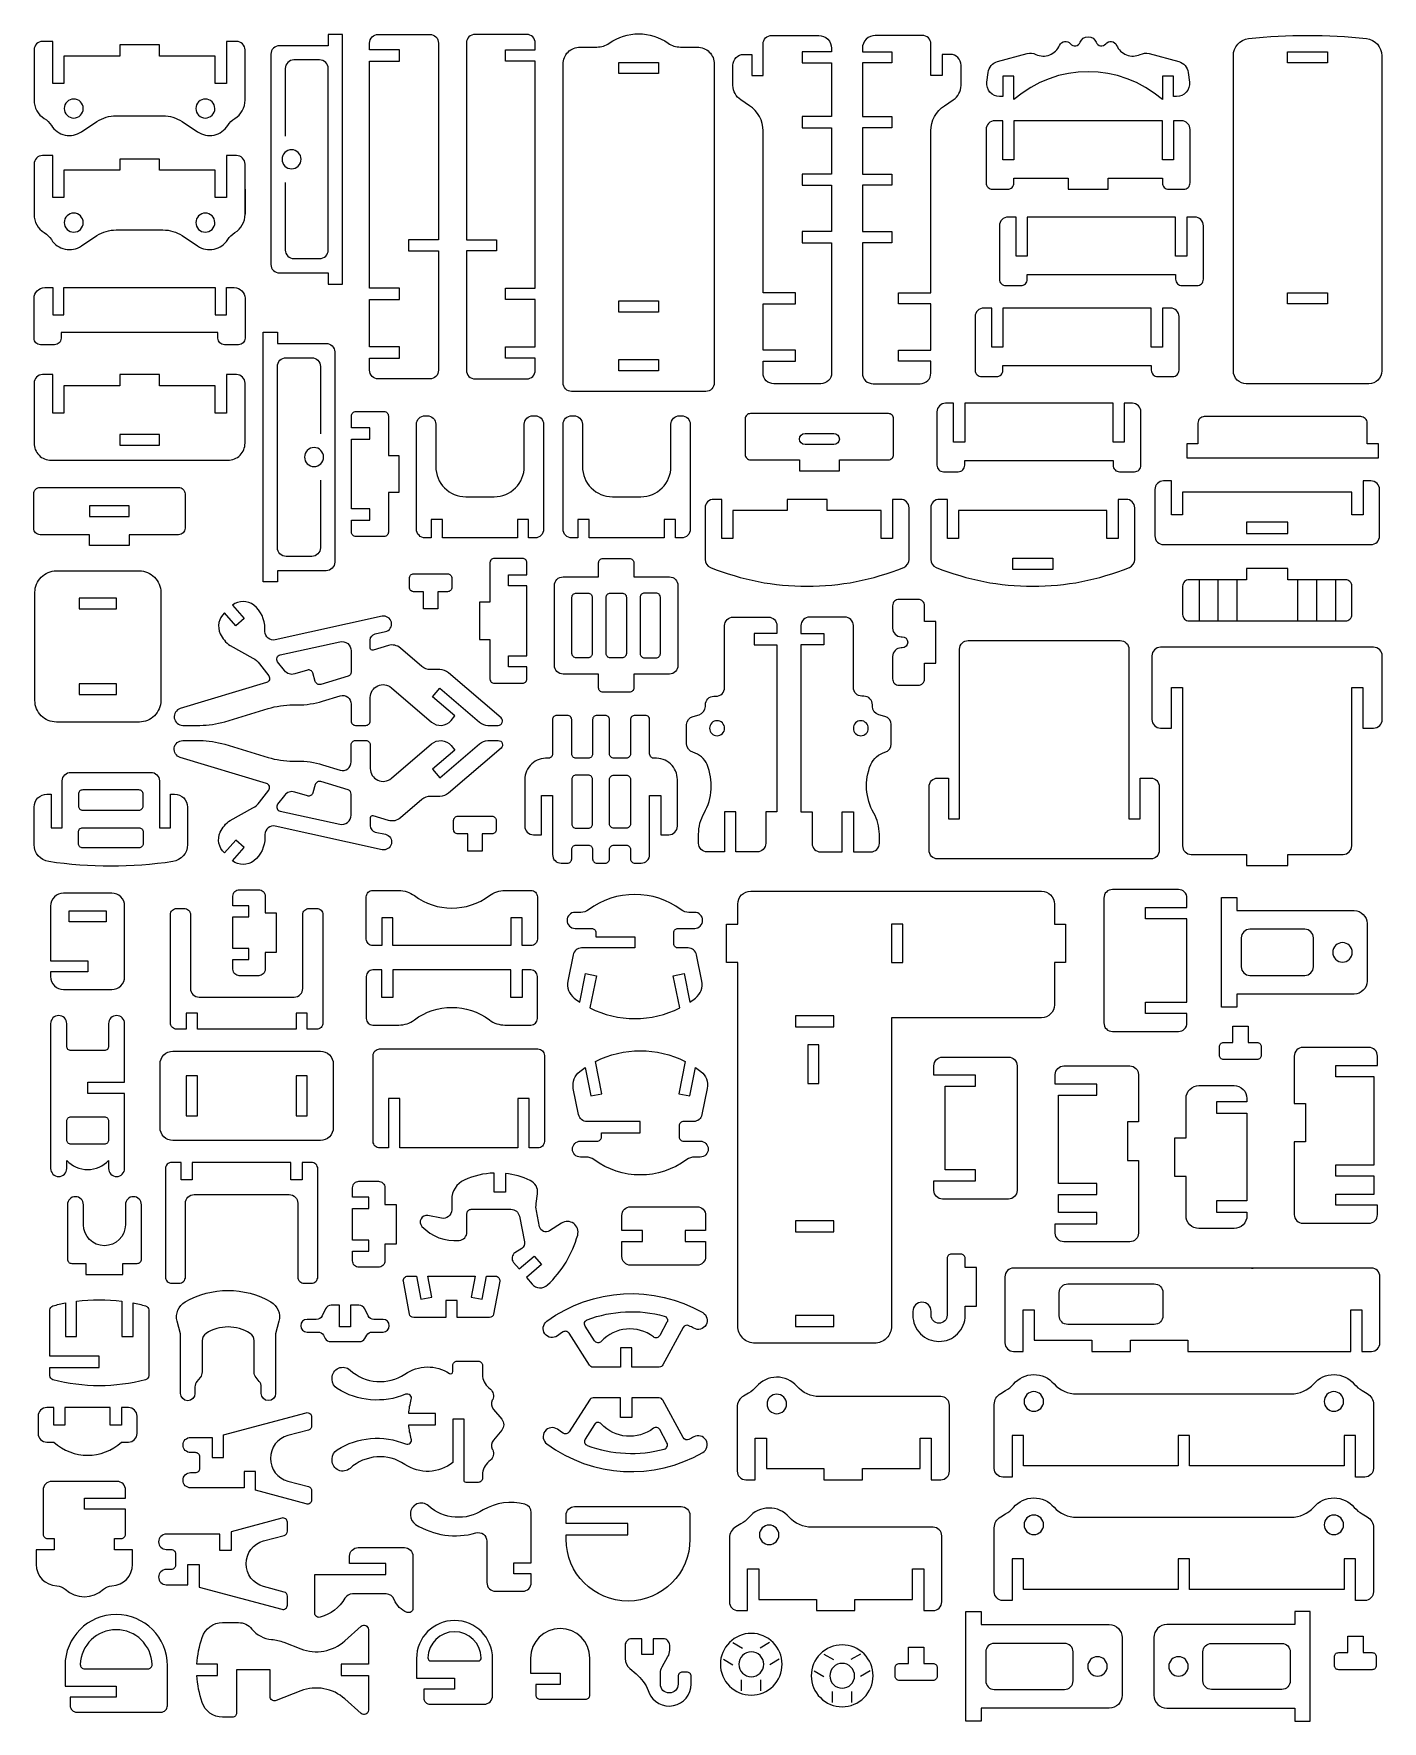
# Model space of a CAD drawing. Extents: x 663.6 to 678.7, y 13.3 to 32.2.
import ezdxf

# ---------------------------------------------------------------- set-up
doc = ezdxf.new("R2010")
doc.units = 0
doc.header["$MEASUREMENT"] = 0
doc.layers.get('DEFPOINTS').update_dxf_attribs({"color": 1, "linetype": 'CONTINUOUS'})
doc.layers.add('KONTUR', color=20, linetype='CONTINUOUS')

msp = doc.modelspace()

# ---------------------------------------------------------------- linework, layer by layer
at = {"layer": 'DEFPOINTS'}
msp.add_lwpolyline([(663.832, 27.46), (665.811, 27.46, 0.414214), (666.003, 27.652), (666.003, 28.323, 0.414214), (665.907, 28.419), (665.794, 28.419), (665.794, 27.988), (665.669, 27.988), (665.669, 28.294), (665.044, 28.294), (665.044, 28.419), (664.6, 28.419), (664.6, 28.294), (663.975, 28.294), (663.975, 27.988), (663.85, 27.988), (663.85, 28.419), (663.736, 28.419, 0.414214), (663.64, 28.323), (663.64, 27.652, 0.414214)], format="xyb", close=True, dxfattribs=at)
at = {"layer": 'KONTUR'}
for points in [[(665.298, 31.253), (665.472, 31.137, 0.422185), (665.809, 31.209, -0.11659), (665.888, 31.287, 0.261966), (666.003, 31.492), (666.003, 32.054, 0.414214), (665.907, 32.15), (665.794, 32.15), (665.794, 31.68), (665.669, 31.68), (665.669, 31.986), (665.044, 31.986), (665.044, 32.111), (664.6, 32.111), (664.6, 31.986), (663.975, 31.986), (663.975, 31.68), (663.85, 31.68), (663.85, 32.15), (663.736, 32.15, 0.414214), (663.64, 32.054), (663.64, 31.492, 0.261966), (663.755, 31.287, -0.11659), (663.834, 31.209, 0.422185), (664.171, 31.137), (664.345, 31.253, -0.147995), (664.559, 31.317), (665.084, 31.317, -0.147995)], [(666.292, 32.006), (666.292, 29.653, 0.414214), (666.389, 29.557), (666.934, 29.557), (666.934, 29.432), (667.094, 29.432), (667.094, 32.227), (666.934, 32.227), (666.934, 32.102), (666.389, 32.102, 0.414214)], [(667.398, 29.385), (667.398, 31.93), (667.732, 31.93), (667.732, 32.055), (667.398, 32.055), (667.398, 32.132, -0.414214), (667.494, 32.228), (668.073, 32.228, -0.414214), (668.169, 32.132), (668.169, 29.928), (667.834, 29.928), (667.834, 29.803), (668.169, 29.803), (668.169, 28.467, -0.414214), (668.073, 28.371), (667.494, 28.371, -0.414214), (667.398, 28.467), (667.398, 28.603), (667.732, 28.603), (667.732, 28.728), (667.398, 28.728), (667.398, 29.26), (667.732, 29.26), (667.732, 29.385)], [(669.253, 29.385), (669.253, 31.93), (668.919, 31.93), (668.919, 32.055), (669.253, 32.055), (669.253, 32.132, 0.414214), (669.157, 32.228), (668.579, 32.228, 0.414214), (668.482, 32.132), (668.482, 29.928), (668.817, 29.928), (668.817, 29.803), (668.482, 29.803), (668.482, 28.467, 0.414214), (668.579, 28.371), (669.157, 28.371, 0.414214), (669.253, 28.467), (669.253, 28.603), (668.919, 28.603), (668.919, 28.728), (669.253, 28.728), (669.253, 29.26), (668.919, 29.26), (668.919, 29.385)], [(669.66, 28.23, -0.414214), (669.564, 28.326), (669.564, 31.895, -0.414214), (669.756, 32.087), (669.943, 32.087, 0.155074), (670.082, 32.131, -0.31779), (670.74, 32.131, 0.155074), (670.878, 32.087), (671.066, 32.087, -0.414214), (671.258, 31.895), (671.258, 28.326, -0.414214), (671.162, 28.23)], [(671.679, 32.004), (671.679, 31.768), (671.804, 31.768), (671.804, 32.121, -0.414214), (671.901, 32.217), (672.427, 32.217, -0.414214), (672.571, 32.073), (672.571, 32.034), (672.242, 32.034), (672.242, 31.909), (672.571, 31.909), (672.571, 31.308), (672.242, 31.308), (672.242, 31.183), (672.571, 31.183), (672.571, 30.664), (672.242, 30.664), (672.242, 30.539), (672.571, 30.539), (672.571, 30.02), (672.242, 30.02), (672.242, 29.895), (672.571, 29.895), (672.571, 28.436, -0.414214), (672.451, 28.316), (671.925, 28.316, -0.414214), (671.804, 28.436), (671.804, 28.568), (672.166, 28.568), (672.166, 28.693), (671.804, 28.693), (671.804, 29.21), (672.166, 29.21), (672.166, 29.335), (671.804, 29.335), (671.804, 31.149, 0.252072), (671.653, 31.43), (671.554, 31.496, -0.252072), (671.467, 31.656), (671.467, 31.884, -0.414214), (671.587, 32.004)], [(673.808, 32.004), (673.808, 31.768), (673.683, 31.768), (673.683, 32.121, 0.414214), (673.587, 32.217), (673.061, 32.217, 0.414214), (672.916, 32.073), (672.916, 32.034), (673.246, 32.034), (673.246, 31.909), (672.916, 31.909), (672.916, 31.308), (673.246, 31.308), (673.246, 31.183), (672.916, 31.183), (672.916, 30.664), (673.246, 30.664), (673.246, 30.539), (672.916, 30.539), (672.916, 30.02), (673.246, 30.02), (673.246, 29.895), (672.916, 29.895), (672.916, 28.436, 0.414214), (673.037, 28.316), (673.563, 28.316, 0.414214), (673.683, 28.436), (673.683, 28.568), (673.322, 28.568), (673.322, 28.693), (673.683, 28.693), (673.683, 29.21), (673.322, 29.21), (673.322, 29.335), (673.683, 29.335), (673.683, 31.149, -0.252072), (673.835, 31.43), (673.934, 31.496, 0.252072), (674.021, 31.656), (674.021, 31.884, 0.414214), (673.901, 32.004)], [(675.354, 32.14, -0.687577), (675.534, 32.14, 0.578369), (675.641, 32.123, -0.567962), (675.763, 32.106, 0.425793), (676.028, 32.004, -0.176453), (676.126, 32.013), (676.458, 31.924, -0.304748), (676.564, 31.803), (676.578, 31.694, -0.451549), (676.435, 31.532), (676.4, 31.532), (676.4, 31.759), (676.275, 31.759), (676.275, 31.499, 0.37485), (674.613, 31.499), (674.613, 31.759), (674.488, 31.759), (674.488, 31.532), (674.453, 31.532, -0.451549), (674.31, 31.694), (674.324, 31.803, -0.304748), (674.429, 31.924), (674.761, 32.013, -0.176453), (674.86, 32.004, 0.425793), (675.124, 32.106, -0.567962), (675.247, 32.123, 0.578369)], [(677.215, 28.316, -0.414214), (677.07, 28.46), (677.07, 31.989, -0.382343), (677.241, 32.181, -0.055069), (678.561, 32.181, -0.382343), (678.732, 31.989), (678.732, 28.46, -0.414214), (678.588, 28.316)], [(664.085, 31.505, 0.414214), (663.978, 31.399, 0.414214), (664.085, 31.292, 0.414214), (664.191, 31.399, 0.414214)], [(665.558, 31.505, 0.414214), (665.452, 31.399, 0.414214), (665.558, 31.292, 0.414214), (665.665, 31.399, 0.414214)], [(674.488, 30.823), (674.488, 31.261), (674.398, 31.261, 0.414214), (674.302, 31.164), (674.302, 30.566, 0.414214), (674.374, 30.494), (674.541, 30.494, 0.414214), (674.613, 30.566), (674.613, 30.619), (675.221, 30.619), (675.221, 30.494), (675.667, 30.494), (675.667, 30.619), (676.275, 30.619), (676.275, 30.566, 0.414214), (676.347, 30.494), (676.514, 30.494, 0.414214), (676.586, 30.566), (676.586, 31.164, 0.414214), (676.49, 31.261), (676.4, 31.261), (676.4, 30.823), (676.275, 30.823), (676.275, 31.261), (674.613, 31.261), (674.613, 30.823)], [(665.298, 29.975), (665.472, 29.859, 0.422185), (665.809, 29.931, -0.11659), (665.888, 30.009, 0.261966), (666.003, 30.214), (666.003, 30.776, 0.414214), (665.907, 30.872), (665.794, 30.872), (665.794, 30.402), (665.669, 30.402), (665.669, 30.708), (665.044, 30.708), (665.044, 30.833), (664.6, 30.833), (664.6, 30.708), (663.975, 30.708), (663.975, 30.402), (663.85, 30.402), (663.85, 30.872), (663.736, 30.872, 0.414214), (663.64, 30.776), (663.64, 30.214, 0.261966), (663.755, 30.009, -0.11659), (663.834, 29.931, 0.422185), (664.171, 29.859), (664.345, 29.975, -0.147995), (664.559, 30.039), (665.084, 30.039, -0.147995)], [(666.524, 30.936, 0.414214), (666.417, 30.83, 0.414214), (666.524, 30.723, 0.414214), (666.631, 30.83, 0.414214)], [(664.085, 30.227, 0.414214), (663.978, 30.121, 0.414214), (664.085, 30.014, 0.414214), (664.191, 30.121, 0.414214)], [(665.558, 30.227, 0.414214), (665.452, 30.121, 0.414214), (665.558, 30.014, 0.414214), (665.665, 30.121, 0.414214)], [(674.638, 29.745), (674.638, 30.182), (674.548, 30.182, 0.414214), (674.451, 30.086), (674.451, 29.487, 0.414214), (674.523, 29.415), (674.69, 29.415, 0.414214), (674.763, 29.487), (674.763, 29.54), (676.424, 29.54), (676.424, 29.487, 0.414214), (676.496, 29.415), (676.663, 29.415, 0.414214), (676.735, 29.487), (676.735, 30.086, 0.414214), (676.639, 30.182), (676.549, 30.182), (676.549, 29.745), (676.424, 29.745), (676.424, 30.182), (674.763, 30.182), (674.763, 29.745)], [(663.871, 28.754), (663.712, 28.754, -0.414214), (663.64, 28.826), (663.64, 29.273, -0.414214), (663.76, 29.393), (663.85, 29.393), (663.85, 29.087), (663.975, 29.087), (663.975, 29.393), (665.669, 29.393), (665.669, 29.087), (665.794, 29.087), (665.794, 29.393), (665.883, 29.393, -0.414214), (666.003, 29.273), (666.003, 28.826, -0.414214), (665.931, 28.754), (665.772, 28.754, -0.414214), (665.7, 28.826), (665.7, 28.892), (663.943, 28.892), (663.943, 28.826, -0.414214)], [(674.365, 28.727), (674.365, 29.164), (674.275, 29.164, 0.414214), (674.179, 29.068), (674.179, 28.469, 0.414214), (674.251, 28.397), (674.418, 28.397, 0.414214), (674.49, 28.469), (674.49, 28.522), (676.151, 28.522), (676.151, 28.469, 0.414214), (676.223, 28.397), (676.39, 28.397, 0.414214), (676.462, 28.469), (676.462, 29.068, 0.414214), (676.366, 29.164), (676.276, 29.164), (676.276, 28.727), (676.151, 28.727), (676.151, 29.164), (674.49, 29.164), (674.49, 28.727)], [(667.007, 28.672), (667.007, 26.319, -0.414214), (666.911, 26.223), (666.366, 26.223), (666.366, 26.098), (666.206, 26.098), (666.206, 28.893), (666.366, 28.893), (666.366, 28.768), (666.911, 28.768, -0.414214)], [(667.195, 27.697), (667.402, 27.697), (667.402, 27.822), (667.195, 27.822), (667.195, 27.957, -0.414214), (667.244, 28.005), (667.56, 28.005, -0.414214), (667.608, 27.957), (667.608, 27.514), (667.727, 27.514), (667.727, 27.097), (667.608, 27.097), (667.608, 26.654, -0.414214), (667.56, 26.606), (667.244, 26.606, -0.414214), (667.195, 26.654), (667.195, 26.789), (667.402, 26.789), (667.402, 26.914), (667.195, 26.914)], [(671.604, 27.523, 0.414214), (671.662, 27.465), (672.212, 27.465), (672.212, 27.34), (672.658, 27.34), (672.658, 27.465), (673.208, 27.465, 0.414214), (673.266, 27.523), (673.266, 27.925, 0.414214), (673.208, 27.982), (671.662, 27.982, 0.414214), (671.604, 27.925)], [(673.937, 27.661), (673.937, 28.098), (673.847, 28.098, 0.414214), (673.751, 28.002), (673.751, 27.403, 0.414214), (673.823, 27.331), (673.99, 27.331, 0.414214), (674.062, 27.403), (674.062, 27.456), (675.724, 27.456), (675.724, 27.403, 0.414214), (675.796, 27.331), (675.963, 27.331, 0.414214), (676.035, 27.403), (676.035, 28.002, 0.414214), (675.939, 28.098), (675.849, 28.098), (675.849, 27.661), (675.724, 27.661), (675.724, 28.098), (674.062, 28.098), (674.062, 27.661)], [(667.923, 27.862, -0.414214), (668.019, 27.958), (668.043, 27.958, -0.414214), (668.139, 27.862), (668.139, 27.388, 0.414214), (668.475, 27.051), (668.793, 27.051, 0.414214), (669.13, 27.388), (669.13, 27.862, -0.414214), (669.226, 27.958), (669.25, 27.958, -0.414214), (669.346, 27.862), (669.346, 26.687, -0.414214), (669.25, 26.591), (669.179, 26.591), (669.179, 26.798), (669.054, 26.798), (669.054, 26.591), (668.214, 26.591), (668.214, 26.798), (668.089, 26.798), (668.089, 26.591), (668.019, 26.591, -0.414214), (667.923, 26.687)], [(669.565, 27.862, -0.414214), (669.661, 27.958), (669.685, 27.958, -0.414214), (669.781, 27.862), (669.781, 27.388, 0.414214), (670.118, 27.051), (670.436, 27.051, 0.414214), (670.772, 27.388), (670.772, 27.862, -0.414214), (670.868, 27.958), (670.892, 27.958, -0.414214), (670.988, 27.862), (670.988, 26.687, -0.414214), (670.892, 26.591), (670.822, 26.591), (670.822, 26.798), (670.697, 26.798), (670.697, 26.591), (669.856, 26.591), (669.856, 26.798), (669.731, 26.798), (669.731, 26.591), (669.661, 26.591, -0.414214), (669.565, 26.687)], [(676.673, 27.645), (676.548, 27.645), (676.548, 27.486), (678.694, 27.486), (678.694, 27.645), (678.569, 27.645), (678.569, 27.876, 0.414214), (678.496, 27.948), (676.745, 27.948, 0.414214), (676.673, 27.876)], [(666.776, 27.602, 0.414214), (666.669, 27.495, 0.414214), (666.776, 27.389, 0.414214), (666.882, 27.495, 0.414214)], [(672.274, 27.76), (672.596, 27.76, -1), (672.596, 27.635), (672.274, 27.635, -1)], [(676.288, 26.516), (678.611, 26.516, 0.414214), (678.707, 26.612), (678.707, 27.132, 0.414214), (678.611, 27.228), (678.522, 27.228), (678.522, 26.847), (678.397, 26.847), (678.397, 27.103), (676.502, 27.103), (676.502, 26.847), (676.377, 26.847), (676.377, 27.228), (676.288, 27.228, 0.414214), (676.191, 27.132), (676.191, 26.612, 0.414214)], [(664.706, 26.507), (664.262, 26.507), (664.262, 26.626), (663.709, 26.626, -0.414214), (663.637, 26.698), (663.637, 27.083, -0.414214), (663.709, 27.155), (665.259, 27.155, -0.414214), (665.331, 27.083), (665.331, 26.698, -0.414214), (665.259, 26.626), (664.706, 26.626)], [(672.52, 26.897), (672.52, 27.022), (672.073, 27.022), (672.073, 26.897), (671.466, 26.897), (671.466, 26.585), (671.341, 26.585), (671.341, 27.022), (671.251, 27.022, 0.414214), (671.155, 26.926), (671.155, 26.349, 0.305092), (671.215, 26.26, 0.195594), (673.379, 26.26, 0.305092), (673.439, 26.349), (673.439, 26.926, 0.414214), (673.342, 27.022), (673.252, 27.022), (673.252, 26.585), (673.127, 26.585), (673.127, 26.897)], [(673.742, 26.26, 0.195594), (675.906, 26.26, 0.305092), (675.966, 26.349), (675.966, 26.926, 0.414214), (675.87, 27.022), (675.78, 27.022), (675.78, 26.585), (675.655, 26.585), (675.655, 26.897), (673.993, 26.897), (673.993, 26.585), (673.868, 26.585), (673.868, 27.022), (673.778, 27.022, 0.414214), (673.682, 26.926), (673.682, 26.349, 0.305092)], [(669.159, 26.053), (668.952, 26.053), (668.952, 26.178), (669.159, 26.178), (669.159, 26.313, 0.414214), (669.111, 26.361), (668.794, 26.361, 0.414214), (668.746, 26.313), (668.746, 25.87), (668.627, 25.87), (668.627, 25.454), (668.746, 25.454), (668.746, 25.01, 0.414214), (668.794, 24.962), (669.111, 24.962, 0.414214), (669.159, 25.01), (669.159, 25.146), (668.952, 25.146), (668.952, 25.271), (669.159, 25.271)], [(670.01, 24.862, -0.414214), (669.962, 24.91), (669.962, 25.066), (669.564, 25.066, -0.414214), (669.468, 25.162), (669.468, 26.058, -0.414214), (669.564, 26.154), (669.962, 26.154), (669.962, 26.311, -0.414214), (670.01, 26.359), (670.308, 26.359, -0.414214), (670.357, 26.311), (670.357, 26.154), (670.755, 26.154, -0.414214), (670.851, 26.058), (670.851, 25.162, -0.414214), (670.755, 25.066), (670.357, 25.066), (670.357, 24.91, -0.414214), (670.308, 24.862)], [(664.82, 26.221, -0.414214), (665.06, 25.981), (665.06, 24.769, -0.414214), (664.82, 24.528), (663.89, 24.528, -0.414214), (663.65, 24.769), (663.65, 25.981, -0.414214), (663.89, 26.221)], [(668.161, 25.988), (668.161, 25.796), (668.001, 25.796), (668.001, 25.988), (667.891, 25.988, -0.414214), (667.843, 26.036), (667.843, 26.139, -0.414214), (667.891, 26.187), (668.271, 26.187, -0.414214), (668.319, 26.139), (668.319, 26.036, -0.414214), (668.271, 25.988)], [(678.325, 25.661, 0.414214), (678.397, 25.733), (678.397, 26.05, 0.414214), (678.325, 26.122), (677.681, 26.122), (677.681, 26.247), (677.217, 26.247), (677.217, 26.122), (676.574, 26.122, 0.414214), (676.502, 26.05), (676.502, 25.733, 0.414214), (676.574, 25.661)], [(669.664, 25.925, -0.414214), (669.713, 25.973), (669.843, 25.973, -0.414214), (669.891, 25.925), (669.891, 25.295, -0.414214), (669.843, 25.247), (669.713, 25.247, -0.414214), (669.664, 25.295)], [(670.046, 25.295), (670.046, 25.925, -0.414214), (670.094, 25.973), (670.224, 25.973, -0.414214), (670.273, 25.925), (670.273, 25.295, -0.414214), (670.224, 25.247), (670.094, 25.247, -0.414214)], [(670.654, 25.925, 0.414214), (670.606, 25.973), (670.476, 25.973, 0.414214), (670.428, 25.925), (670.428, 25.295, 0.414214), (670.476, 25.247), (670.606, 25.247, 0.414214), (670.654, 25.295)], [(673.35, 25.359, 0.414214), (673.254, 25.263), (673.254, 25.012, 0.414214), (673.326, 24.94), (673.54, 24.94, 0.414214), (673.612, 25.012), (673.612, 25.189), (673.737, 25.189), (673.737, 25.653), (673.612, 25.653), (673.612, 25.83, 0.414214), (673.54, 25.902), (673.326, 25.902, 0.414214), (673.254, 25.83), (673.254, 25.58, 0.414214), (673.35, 25.484), (673.361, 25.484, -1), (673.361, 25.359)], [(666.225, 25.575, 0.224783), (666.102, 25.837, 0.332024), (665.862, 25.837), (665.994, 25.687), (665.9, 25.604), (665.772, 25.75, 0.318462), (665.724, 25.517, 0.133666), (665.836, 25.385), (666.091, 25.245, -0.10459), (666.166, 25.18), (666.268, 25.046, -0.522753), (666.243, 24.971), (665.278, 24.679, 0.862777), (665.306, 24.491), (665.497, 24.491, 0.073666), (665.776, 24.532), (666.261, 24.679, -0.073666), (666.54, 24.72), (666.592, 24.72, 0.073666), (666.871, 24.762), (667.068, 24.821, -0.503235), (667.192, 24.729), (667.192, 24.539, 0.414214), (667.24, 24.491), (667.357, 24.491, 0.414214), (667.405, 24.539), (667.405, 24.803, -0.640772), (667.643, 24.913), (668.092, 24.528, 0.414214), (668.31, 24.545), (668.354, 24.596), (668.102, 24.812), (668.184, 24.907), (668.629, 24.525, 0.179039), (668.722, 24.491), (668.839, 24.491, 0.696297), (668.87, 24.575), (668.28, 25.081, 0.179039), (668.186, 25.115), (668.078, 25.115, -0.179039), (667.984, 25.15), (667.744, 25.356, 0.256082), (667.608, 25.385), (667.436, 25.333, -0.503235), (667.405, 25.356), (667.405, 25.445, -0.35181), (667.462, 25.516), (667.575, 25.541, 1), (667.537, 25.712), (666.342, 25.448, -0.479498), (666.225, 25.542)], [(670.948, 24.499, -0.339454), (671.02, 24.592), (671.087, 24.61, 0.339454), (671.158, 24.703), (671.158, 24.721, -0.414214), (671.254, 24.818), (671.276, 24.818, 0.414214), (671.373, 24.914), (671.373, 25.608, -0.414214), (671.469, 25.704), (671.863, 25.704, -0.414214), (671.959, 25.608), (671.959, 25.518), (671.703, 25.518), (671.703, 25.393), (671.959, 25.393), (671.959, 23.524), (671.834, 23.524), (671.834, 23.17, -0.414214), (671.738, 23.074), (671.498, 23.074), (671.498, 23.524), (671.373, 23.524), (671.373, 23.074), (671.178, 23.074, -0.414214), (671.082, 23.17), (671.082, 23.272, -0.129433), (671.144, 23.509, 0.231132), (671.177, 24.051, 0.231026), (671.019, 24.19, -0.33747), (670.948, 24.283)], [(673.239, 24.499, 0.339454), (673.168, 24.592), (673.101, 24.61, -0.339454), (673.029, 24.703), (673.029, 24.721, 0.414214), (672.933, 24.818), (672.911, 24.818, -0.414214), (672.815, 24.914), (672.815, 25.608, 0.414214), (672.719, 25.704), (672.324, 25.704, 0.414214), (672.228, 25.608), (672.228, 25.518), (672.485, 25.518), (672.485, 25.393), (672.228, 25.393), (672.228, 23.524), (672.353, 23.524), (672.353, 23.17, 0.414214), (672.449, 23.074), (672.69, 23.074), (672.69, 23.524), (672.815, 23.524), (672.815, 23.074), (673.009, 23.074, 0.414214), (673.106, 23.17), (673.106, 23.272, 0.129433), (673.043, 23.509, -0.231132), (673.01, 24.051, -0.231026), (673.169, 24.19, 0.33747), (673.239, 24.283)], [(666.396, 25.28), (667.063, 25.428, -0.479498), (667.192, 25.324), (667.192, 25.089, -0.330464), (667.157, 25.043), (666.85, 24.95, -0.414214), (666.79, 24.982), (666.761, 25.078, 0.414214), (666.701, 25.11), (666.559, 25.067, -0.313411), (666.444, 25.104), (666.368, 25.204, -0.547347)], [(676.241, 23.804), (676.241, 23.092, -0.414214), (676.145, 22.996), (673.759, 22.996, -0.414214), (673.663, 23.092), (673.663, 23.804, -0.414214), (673.759, 23.901), (673.879, 23.901), (673.879, 23.446), (674.004, 23.446), (674.004, 25.345, -0.414214), (674.101, 25.441), (675.803, 25.441, -0.414214), (675.9, 25.345), (675.9, 23.446), (676.025, 23.446), (676.025, 23.901), (676.145, 23.901, -0.414214)], [(677.68, 22.921), (677.68, 23.046), (678.3, 23.046, 0.414214), (678.396, 23.142), (678.396, 24.915), (678.521, 24.915), (678.521, 24.461), (678.641, 24.461, 0.414214), (678.738, 24.557), (678.738, 25.269, 0.414214), (678.641, 25.366), (676.255, 25.366, 0.414214), (676.159, 25.269), (676.159, 24.557, 0.414214), (676.255, 24.461), (676.376, 24.461), (676.376, 24.915), (676.501, 24.915), (676.501, 23.142, 0.414214), (676.597, 23.046), (677.216, 23.046), (677.216, 22.921)], [(669.709, 24.124, -0.414214), (669.661, 24.172), (669.661, 24.555, 0.414214), (669.613, 24.603), (669.494, 24.603, 0.414214), (669.446, 24.555), (669.446, 24.171, -0.437062), (669.394, 24.123, 0.437062), (669.136, 23.884), (669.136, 23.362, 0.414214), (669.232, 23.266), (669.321, 23.266), (669.321, 23.707), (669.446, 23.707), (669.446, 23.044, 0.414214), (669.542, 22.948), (669.613, 22.948, 0.414214), (669.661, 22.996), (669.661, 23.102, -0.414214), (669.709, 23.15), (669.847, 23.15, -0.414214), (669.895, 23.102), (669.895, 22.996, 0.414214), (669.944, 22.948), (670.037, 22.948, 0.414214), (670.085, 22.996), (670.085, 23.102, -0.414214), (670.133, 23.15), (670.272, 23.15, -0.414214), (670.32, 23.102), (670.32, 22.996, 0.414214), (670.368, 22.948), (670.438, 22.948, 0.414214), (670.534, 23.044), (670.534, 23.707), (670.659, 23.707), (670.659, 23.266), (670.749, 23.266, 0.414214), (670.845, 23.362), (670.845, 23.884, 0.437062), (670.586, 24.123, -0.437062), (670.534, 24.171), (670.534, 24.555, 0.414214), (670.486, 24.603), (670.368, 24.603, 0.414214), (670.32, 24.555), (670.32, 24.172, -0.414214), (670.272, 24.124), (670.133, 24.124, -0.414214), (670.085, 24.172), (670.085, 24.555, 0.414214), (670.037, 24.603), (669.944, 24.603, 0.414214), (669.895, 24.555), (669.895, 24.172, -0.414214), (669.847, 24.124)], [(671.289, 24.543, 0.414214), (671.205, 24.459, 0.414214), (671.289, 24.375, 0.414214), (671.373, 24.459, 0.414214)], [(672.899, 24.543, 0.414214), (672.815, 24.459, 0.414214), (672.899, 24.375, 0.414214), (672.982, 24.459, 0.414214)], [(666.225, 23.236, -0.224783), (666.102, 22.974, -0.332024), (665.862, 22.974), (665.994, 23.124), (665.9, 23.207), (665.772, 23.062, -0.318462), (665.724, 23.294, -0.133666), (665.836, 23.426), (666.091, 23.566, 0.10459), (666.166, 23.631), (666.268, 23.765, 0.522753), (666.243, 23.84), (665.278, 24.132, -0.862777), (665.306, 24.321), (665.497, 24.321, -0.073666), (665.776, 24.279), (666.261, 24.132, 0.073666), (666.54, 24.091), (666.592, 24.091, -0.073666), (666.871, 24.05), (667.068, 23.99, 0.503235), (667.192, 24.082), (667.192, 24.273, -0.414214), (667.24, 24.321), (667.357, 24.321, -0.414214), (667.405, 24.273), (667.405, 24.008, 0.640772), (667.643, 23.898), (668.092, 24.283, -0.414214), (668.31, 24.267), (668.354, 24.215), (668.102, 23.999), (668.184, 23.904), (668.629, 24.286, -0.179039), (668.722, 24.321), (668.839, 24.321, -0.696297), (668.87, 24.236), (668.28, 23.731, -0.179039), (668.186, 23.696), (668.078, 23.696, 0.179039), (667.984, 23.661), (667.744, 23.455, -0.256082), (667.608, 23.427), (667.436, 23.479, 0.503235), (667.405, 23.456), (667.405, 23.366, 0.35181), (667.462, 23.296), (667.575, 23.271, -1), (667.537, 23.099), (666.342, 23.364, 0.479498), (666.225, 23.27)], [(663.956, 23.345), (663.956, 23.869, -0.414214), (664.052, 23.965), (664.948, 23.965, -0.414214), (665.044, 23.869), (665.044, 23.345), (665.169, 23.345), (665.169, 23.72), (665.214, 23.72, -0.414214), (665.358, 23.576), (665.358, 23.156, -0.371951), (665.194, 22.965, -0.073339), (663.805, 22.965, -0.371951), (663.641, 23.156), (663.641, 23.576, -0.414214), (663.785, 23.72), (663.831, 23.72), (663.831, 23.345)], [(666.396, 23.531), (667.063, 23.384, 0.479498), (667.192, 23.487), (667.192, 23.722, 0.330464), (667.157, 23.768), (666.85, 23.861, 0.414214), (666.79, 23.829), (666.761, 23.734, -0.414214), (666.701, 23.701), (666.559, 23.744, 0.313411), (666.444, 23.707), (666.368, 23.607, 0.547347)], [(669.661, 23.388, 0.414214), (669.709, 23.34), (669.847, 23.34, 0.414214), (669.895, 23.388), (669.895, 23.886, 0.414214), (669.847, 23.934), (669.709, 23.934, 0.414214), (669.661, 23.886)], [(670.272, 23.934, -0.414214), (670.32, 23.886), (670.32, 23.388, -0.414214), (670.272, 23.34), (670.133, 23.34, -0.414214), (670.085, 23.388), (670.085, 23.886, -0.414214), (670.133, 23.934)], [(664.185, 23.768, 0.414214), (664.137, 23.72), (664.137, 23.59, 0.414214), (664.185, 23.542), (664.814, 23.542, 0.414214), (664.862, 23.59), (664.862, 23.72, 0.414214), (664.814, 23.768)], [(668.657, 23.275), (668.657, 23.083), (668.497, 23.083), (668.497, 23.275), (668.387, 23.275, -0.414214), (668.339, 23.323), (668.339, 23.427, -0.414214), (668.387, 23.475), (668.767, 23.475, -0.414214), (668.815, 23.427), (668.815, 23.323, -0.414214), (668.767, 23.275)], [(664.814, 23.119), (664.185, 23.119, -0.414214), (664.137, 23.167), (664.137, 23.297, -0.414214), (664.185, 23.345), (664.814, 23.345, -0.414214), (664.862, 23.297), (664.862, 23.167, -0.414214)], [(663.97, 21.533), (664.511, 21.533, 0.414214), (664.655, 21.677), (664.655, 22.468, 0.414214), (664.511, 22.612), (663.97, 22.612, 0.414214), (663.826, 22.468), (663.826, 21.855), (664.241, 21.855), (664.241, 21.73), (663.826, 21.73), (663.826, 21.677, 0.414214)], [(666.047, 21.993), (665.867, 21.993), (665.867, 22.346), (666.047, 22.346), (666.047, 22.471), (665.867, 22.471), (665.867, 22.579, -0.414214), (665.939, 22.651), (666.156, 22.651, -0.414214), (666.228, 22.579), (666.228, 22.392), (666.353, 22.392), (666.353, 21.947), (666.228, 21.947), (666.228, 21.76, -0.414214), (666.156, 21.688), (665.939, 21.688, -0.414214), (665.867, 21.76), (665.867, 21.868), (666.047, 21.868)], [(667.433, 22.643), (667.725, 22.643, -0.16263), (667.899, 22.585, 0.334097), (668.739, 22.585, -0.16263), (668.913, 22.643), (669.205, 22.643, -0.414214), (669.277, 22.571), (669.277, 22.098, -0.414214), (669.205, 22.025), (669.105, 22.025), (669.105, 22.334), (668.98, 22.334), (668.98, 22.025), (667.658, 22.025), (667.658, 22.334), (667.533, 22.334), (667.533, 22.025), (667.433, 22.025, -0.414214), (667.361, 22.098), (667.361, 22.571, -0.414214)], [(670.871, 21.327), (670.798, 21.687), (670.92, 21.712), (670.985, 21.393, 0.016944), (671.046, 21.437, 0.286808), (671.118, 21.628), (671.059, 21.921, 0.357001), (670.965, 21.998), (670.852, 21.998, -0.414214), (670.804, 22.046), (670.804, 22.17, -0.414214), (670.852, 22.218), (671.038, 22.218, 1), (671.038, 22.397), (670.973, 22.397, -0.161246), (670.887, 22.426, 0.331101), (669.849, 22.426, -0.161246), (669.763, 22.397), (669.698, 22.397, 1), (669.698, 22.218), (669.884, 22.218, -0.414214), (669.932, 22.17), (669.932, 22.123), (670.368, 22.123), (670.368, 21.998), (669.771, 21.998, 0.357001), (669.677, 21.921), (669.618, 21.628, 0.286808), (669.69, 21.437, 0.016944), (669.751, 21.393), (669.816, 21.712), (669.938, 21.687), (669.865, 21.327, 0.237707)], [(673.243, 17.764, -0.414214), (673.051, 17.572), (671.714, 17.572, -0.414214), (671.521, 17.764), (671.521, 21.834), (671.396, 21.834), (671.396, 22.266), (671.521, 22.266), (671.521, 22.49, -0.414214), (671.666, 22.634), (674.922, 22.634, -0.414214), (675.067, 22.49), (675.067, 22.266), (675.192, 22.266), (675.192, 21.834), (675.067, 21.834), (675.067, 21.361, -0.414214), (674.922, 21.217), (673.243, 21.217)], [(676.426, 21.391), (676.551, 21.391), (676.551, 22.325), (676.426, 22.325), (676.085, 22.325), (676.085, 22.45), (676.551, 22.45), (676.551, 22.557, 0.414214), (676.455, 22.653), (675.716, 22.653, 0.414214), (675.62, 22.557), (675.62, 21.159, 0.414214), (675.716, 21.063), (676.455, 21.063, 0.414214), (676.551, 21.159), (676.551, 21.266), (676.085, 21.266), (676.085, 21.391)], [(678.423, 21.482), (677.109, 21.482), (677.109, 21.335), (676.937, 21.335), (676.937, 22.563), (677.109, 22.563), (677.109, 22.416), (678.423, 22.416, -0.414214), (678.568, 22.272), (678.568, 21.626, -0.414214)], [(665.24, 21.088, -0.414214), (665.168, 21.16), (665.168, 22.37, -0.414214), (665.24, 22.442), (665.32, 22.442, -0.414214), (665.392, 22.37), (665.392, 21.545, 0.414214), (665.488, 21.449), (666.554, 21.449, 0.414214), (666.65, 21.545), (666.65, 22.37, -0.414214), (666.722, 22.442), (666.803, 22.442, -0.414214), (666.875, 22.37), (666.875, 21.16, -0.414214), (666.803, 21.088), (666.699, 21.088), (666.699, 21.269), (666.574, 21.269), (666.574, 21.088), (665.469, 21.088), (665.469, 21.269), (665.344, 21.269), (665.344, 21.088)], [(677.967, 21.787), (677.967, 22.111, 0.414214), (677.871, 22.207), (677.255, 22.207, 0.414214), (677.159, 22.111), (677.159, 21.787, 0.414214), (677.255, 21.691), (677.871, 21.691, 0.414214)], [(678.292, 22.058, 0.414214), (678.183, 21.949, 0.414214), (678.292, 21.84, 0.414214), (678.401, 21.949, 0.414214)], [(667.433, 21.135), (667.725, 21.135, 0.16263), (667.899, 21.193, -0.334097), (668.739, 21.193, 0.16263), (668.913, 21.135), (669.205, 21.135, 0.414214), (669.277, 21.207), (669.277, 21.68, 0.414214), (669.205, 21.752), (669.105, 21.752), (669.105, 21.443), (668.98, 21.443), (668.98, 21.752), (667.658, 21.752), (667.658, 21.443), (667.533, 21.443), (667.533, 21.752), (667.433, 21.752, 0.414214), (667.361, 21.68), (667.361, 21.207, 0.414214)], [(664.475, 21.151), (664.475, 20.897, -0.414214), (664.427, 20.849), (664.054, 20.849, -0.414214), (664.006, 20.897), (664.006, 21.151, 1), (663.826, 21.151), (663.826, 19.529, 1), (664.006, 19.529), (664.006, 19.619, 0.435619), (664.475, 19.619), (664.475, 19.529, 1), (664.655, 19.529), (664.655, 20.369), (664.241, 20.369), (664.241, 20.494), (664.655, 20.494), (664.655, 21.151, 1)], [(676.962, 20.941), (677.063, 20.941), (677.063, 21.124), (677.235, 21.124), (677.235, 20.941), (677.335, 20.941, -0.414214), (677.383, 20.892), (677.383, 20.797, -0.414214), (677.335, 20.749), (676.962, 20.749, -0.414214), (676.914, 20.797), (676.914, 20.892, -0.414214)], [(665.051, 20.699, -0.414214), (665.195, 20.843), (666.847, 20.843, -0.414214), (666.991, 20.699), (666.991, 19.986, -0.414214), (666.847, 19.842), (665.195, 19.842, -0.414214), (665.051, 19.986)], [(667.61, 20.313), (667.61, 19.759), (667.51, 19.759, -0.414214), (667.438, 19.831), (667.438, 20.795, -0.414214), (667.51, 20.867), (669.282, 20.867, -0.414214), (669.355, 20.795), (669.355, 19.831, -0.414214), (669.282, 19.759), (669.183, 19.759), (669.183, 20.313), (669.058, 20.313), (669.058, 19.759), (667.735, 19.759), (667.735, 20.313)], [(670.932, 20.727), (670.859, 20.366), (670.982, 20.341), (671.046, 20.66, -0.016944), (671.108, 20.616, -0.286808), (671.179, 20.426), (671.12, 20.132, -0.357001), (671.026, 20.055), (670.913, 20.055, 0.414214), (670.865, 20.007), (670.865, 19.883, 0.414214), (670.913, 19.835), (671.1, 19.835, -1), (671.1, 19.656), (671.035, 19.656, 0.161246), (670.949, 19.628, -0.331101), (669.91, 19.628, 0.161246), (669.824, 19.656), (669.759, 19.656, -1), (669.759, 19.835), (669.945, 19.835, 0.414214), (669.994, 19.883), (669.994, 19.93), (670.429, 19.93), (670.429, 20.055), (669.833, 20.055, -0.357001), (669.738, 20.132), (669.679, 20.426, -0.286808), (669.751, 20.616, -0.016944), (669.812, 20.66), (669.877, 20.341), (669.999, 20.366), (669.927, 20.727, -0.237707)], [(678.218, 19.444), (678.218, 19.569), (678.648, 19.569), (678.648, 20.557), (678.434, 20.557), (678.218, 20.557), (678.218, 20.682), (678.684, 20.682), (678.684, 20.788, 0.414214), (678.588, 20.884), (677.849, 20.884, 0.414214), (677.753, 20.788), (677.753, 20.258), (677.878, 20.258), (677.878, 19.826), (677.753, 19.826), (677.753, 19.012, 0.414214), (677.849, 18.915), (678.588, 18.915, 0.414214), (678.684, 19.012), (678.684, 19.118), (678.218, 19.118), (678.218, 19.243), (678.434, 19.243), (678.648, 19.243), (678.648, 19.444)], [(673.967, 19.514), (673.842, 19.514), (673.842, 20.449), (673.967, 20.449), (674.183, 20.449), (674.183, 20.574), (673.717, 20.574), (673.717, 20.68, -0.414214), (673.813, 20.776), (674.552, 20.776, -0.414214), (674.649, 20.68), (674.649, 19.283, -0.414214), (674.552, 19.187), (673.813, 19.187, -0.414214), (673.717, 19.283), (673.717, 19.389), (674.183, 19.389), (674.183, 19.514)], [(675.542, 19.237), (675.542, 19.362), (675.112, 19.362), (675.112, 20.349), (675.326, 20.349), (675.542, 20.349), (675.542, 20.474), (675.076, 20.474), (675.076, 20.581, -0.414214), (675.172, 20.677), (675.911, 20.677, -0.414214), (676.008, 20.581), (676.008, 20.051), (675.883, 20.051), (675.883, 19.619), (676.008, 19.619), (676.008, 18.804, -0.414214), (675.911, 18.708), (675.172, 18.708, -0.414214), (675.076, 18.804), (675.076, 18.911), (675.542, 18.911), (675.542, 19.036), (675.326, 19.036), (675.112, 19.036), (675.112, 19.237)], [(676.54, 20.313, -0.414214), (676.685, 20.457), (677.078, 20.457, -0.414214), (677.222, 20.313), (677.222, 20.274), (676.881, 20.274), (676.881, 20.149), (677.222, 20.149), (677.222, 19.165), (676.881, 19.165), (676.881, 19.04), (677.222, 19.04), (677.222, 19.001, -0.414214), (677.078, 18.856), (676.685, 18.856, -0.414214), (676.54, 19.001), (676.54, 19.441), (676.415, 19.441), (676.415, 19.873), (676.54, 19.873)], [(664.054, 19.801, -0.414214), (664.006, 19.849), (664.006, 20.059, -0.414214), (664.054, 20.107), (664.427, 20.107, -0.414214), (664.475, 20.059), (664.475, 19.849, -0.414214), (664.427, 19.801)], [(665.183, 19.597, 0.414214), (665.111, 19.525), (665.111, 18.316, 0.414214), (665.183, 18.244), (665.264, 18.244, 0.414214), (665.336, 18.316), (665.336, 19.14, -0.414214), (665.432, 19.236), (666.498, 19.236, -0.414214), (666.594, 19.14), (666.594, 18.316, 0.414214), (666.666, 18.244), (666.746, 18.244, 0.414214), (666.818, 18.316), (666.818, 19.525, 0.414214), (666.746, 19.597), (666.642, 19.597), (666.642, 19.402), (666.517, 19.402), (666.517, 19.597), (665.412, 19.597), (665.412, 19.402), (665.287, 19.402), (665.287, 19.597)], [(669.278, 19.246, 0.327736), (669.196, 19.396, 0.082502), (668.918, 19.473), (668.918, 19.262), (668.793, 19.262), (668.793, 19.478, 0.098873), (668.458, 19.398, 0.293434), (668.317, 19.18), (668.317, 19.066, -0.470319), (668.203, 18.972), (668.05, 19.001, 0.725517), (667.984, 18.881, 0.232505), (668.401, 18.723, 0.386628), (668.488, 18.819), (668.488, 19.024, -0.414214), (668.536, 19.072), (668.981, 19.072, -0.356602), (669.075, 18.995), (669.133, 18.708, -0.310333), (669.101, 18.633), (669.026, 18.585, 0.45464), (669.01, 18.477), (669.072, 18.405), (669.24, 18.547), (669.321, 18.452), (669.153, 18.31), (669.217, 18.234, 0.429009), (669.39, 18.225, 0.137809), (669.728, 18.784, 0.686905), (669.547, 18.917), (669.412, 18.831, -0.526329), (669.302, 18.877), (669.266, 19.056, -0.083534), (669.263, 19.136)], [(667.388, 18.728), (667.207, 18.728), (667.207, 19.081), (667.388, 19.081), (667.388, 19.206), (667.207, 19.206), (667.207, 19.314, -0.414214), (667.279, 19.386), (667.496, 19.386, -0.414214), (667.569, 19.314), (667.569, 19.127), (667.694, 19.127), (667.694, 18.682), (667.569, 18.682), (667.569, 18.495, -0.414214), (667.496, 18.423), (667.279, 18.423, -0.414214), (667.207, 18.495), (667.207, 18.603), (667.388, 18.603)], [(664.194, 18.899), (664.194, 19.123, 1), (664.014, 19.123), (664.014, 18.514, 0.414214), (664.062, 18.466), (664.221, 18.466), (664.221, 18.341), (664.636, 18.341), (664.636, 18.466), (664.795, 18.466, 0.414214), (664.843, 18.514), (664.843, 19.123, 1), (664.663, 19.123), (664.663, 18.899, -1)], [(671.065, 18.446), (670.319, 18.446, -0.414214), (670.223, 18.543), (670.223, 18.711), (670.453, 18.711), (670.453, 18.836), (670.223, 18.836), (670.223, 19.004, -0.414214), (670.319, 19.101), (671.065, 19.101, -0.414214), (671.161, 19.004), (671.161, 18.836), (670.931, 18.836), (670.931, 18.711), (671.161, 18.711), (671.161, 18.543, -0.414214)], [(673.685, 17.929, 1), (673.481, 17.929), (673.481, 17.885, 0.414214), (673.774, 17.592, 0.414214), (674.068, 17.885), (674.068, 17.987), (674.193, 17.987), (674.193, 18.419), (674.068, 18.419), (674.068, 18.521, 0.414214), (674.019, 18.569), (673.912, 18.569, 0.414214), (673.864, 18.521), (673.864, 17.885, -1), (673.685, 17.885)], [(675.485, 17.606), (675.485, 17.481), (675.917, 17.481), (675.917, 17.606), (676.562, 17.606), (676.562, 17.481), (677.775, 17.481), (678.385, 17.481), (678.385, 17.947), (678.51, 17.947), (678.51, 17.481), (678.616, 17.481, 0.414214), (678.712, 17.578), (678.712, 18.317, 0.414214), (678.616, 18.413), (674.609, 18.413, 0.414214), (674.512, 18.317), (674.512, 17.578, 0.414214), (674.609, 17.481), (674.715, 17.481), (674.715, 17.947), (674.84, 17.947), (674.84, 17.606)], [(665.333, 18.035, -0.267035), (666.293, 18.035, -0.33993), (666.383, 17.818), (666.345, 17.677), (666.345, 17.009, -1), (666.185, 17.009), (666.185, 17.084, 0.173888), (666.163, 17.145), (666.126, 17.19, -0.173888), (666.104, 17.251), (666.104, 17.6, 0.254451), (666.06, 17.681, 0.295226), (665.566, 17.681, 0.254451), (665.522, 17.6), (665.522, 17.251, -0.173888), (665.501, 17.19), (665.464, 17.145, 0.173888), (665.442, 17.084), (665.442, 17.009, -1), (665.281, 17.009), (665.281, 17.677), (665.243, 17.818, -0.33993)], [(668.787, 17.899, -0.361445), (668.739, 17.86), (668.378, 17.86), (668.378, 18.051), (668.253, 18.051), (668.253, 17.86), (667.892, 17.86, -0.361445), (667.844, 17.899), (667.776, 18.266, -0.469028), (667.824, 18.323), (667.923, 18.323), (667.971, 18.065), (668.094, 18.088), (668.05, 18.323), (668.581, 18.323), (668.537, 18.088), (668.66, 18.065), (668.708, 18.323), (668.807, 18.323, -0.469028), (668.855, 18.266)], [(676.185, 17.782), (675.216, 17.782, -0.414214), (675.12, 17.879), (675.12, 18.141, -0.414214), (675.216, 18.237), (676.185, 18.237, -0.414214), (676.281, 18.141), (676.281, 17.879, -0.414214)], [(663.817, 17.899), (663.817, 17.945, -0.339868), (663.852, 17.991, -0.017741), (663.992, 18.023), (663.992, 17.647), (664.117, 17.647), (664.117, 18.043, -0.063321), (664.624, 18.043), (664.624, 17.647), (664.749, 17.647), (664.749, 18.023, -0.017741), (664.889, 17.991, -0.339868), (664.924, 17.945), (664.924, 17.209, -0.339868), (664.889, 17.163, -0.130898), (663.852, 17.163, -0.339868), (663.817, 17.209), (663.817, 17.301), (664.37, 17.301), (664.37, 17.426), (663.817, 17.426)], [(666.88, 17.661), (666.9, 17.626, 0.267949), (666.963, 17.59), (667.283, 17.59, 0.267949), (667.345, 17.626), (667.366, 17.661, -0.267949), (667.428, 17.697), (667.548, 17.697, 1), (667.548, 17.838), (667.445, 17.838, -0.288239), (667.38, 17.879), (667.343, 17.957, 0.288239), (667.278, 17.997), (667.185, 17.997), (667.185, 17.756), (667.06, 17.756), (667.06, 17.997), (666.968, 17.997, 0.288239), (666.903, 17.957), (666.866, 17.879, -0.288239), (666.801, 17.838), (666.697, 17.838, 1), (666.697, 17.697), (666.818, 17.697, -0.267949)], [(669.383, 17.819, -0.296281), (671.128, 17.915, -1), (671.027, 17.74, 0.010719), (670.974, 17.768, 0.409028), (670.91, 17.748), (670.683, 17.33, -0.275451), (670.641, 17.304), (670.333, 17.304), (670.333, 17.521), (670.208, 17.521), (670.208, 17.304), (669.9, 17.304, -0.256138), (669.859, 17.327), (669.631, 17.684, 0.41701), (669.564, 17.698, 0.01351), (669.502, 17.655, -1)], [(670.698, 17.876, -0.483161), (670.728, 17.807), (670.647, 17.658, -0.46149), (670.576, 17.643, 0.387543), (669.992, 17.593, -0.491578), (669.916, 17.6), (669.811, 17.764, -0.476222), (669.835, 17.835, -0.158028)], [(668.662, 16.098), (668.662, 16.062, -0.414214), (668.614, 16.014), (668.479, 16.014, -0.414214), (668.455, 16.038), (668.455, 16.722), (668.33, 16.722), (668.33, 16.237, -0.33145), (667.793, 16.216, 0.343881), (667.179, 16.171, -0.650317), (666.978, 16.26), (666.978, 16.278, -0.258498), (667.034, 16.38, -0.242557), (667.801, 16.444, 0.631373), (667.865, 16.502, -0.05204), (667.836, 16.659), (668.134, 16.659), (668.134, 16.784), (667.836, 16.784, -0.05204), (667.865, 16.942, 0.631373), (667.801, 17, -0.242557), (667.034, 17.064, -0.258498), (666.978, 17.166), (666.978, 17.183, -0.650317), (667.179, 17.272, 0.343881), (667.793, 17.227, -0.303388), (668.293, 17.234, 0.595263), (668.33, 17.254), (668.33, 17.324, -0.414214), (668.378, 17.372), (668.614, 17.372, -0.414214), (668.662, 17.324), (668.662, 17.221, 0.222745), (668.732, 17.073), (668.751, 17.057, -0.341843), (668.776, 16.942), (668.772, 16.934, 0.29127), (668.785, 16.831), (668.877, 16.721, -0.360967), (668.877, 16.598), (668.785, 16.487, 0.29127), (668.772, 16.385), (668.776, 16.377, -0.341843), (668.751, 16.262), (668.732, 16.246, 0.222745)], [(674.489, 16.073, -0.414214), (674.393, 16.169), (674.393, 16.885, -0.267949), (674.465, 17.01), (674.519, 17.041, 0.085844), (674.608, 17.115, -0.457549), (675.062, 17.118, 0.215842), (675.315, 17.004), (677.717, 17.004, 0.215842), (677.97, 17.118, -0.457549), (678.424, 17.115, 0.085844), (678.513, 17.041), (678.567, 17.01, -0.267949), (678.639, 16.885), (678.639, 16.169, -0.414214), (678.543, 16.073), (678.437, 16.073), (678.437, 16.538), (678.312, 16.538), (678.312, 16.198), (676.578, 16.198), (676.578, 16.538), (676.453, 16.538), (676.453, 16.198), (674.72, 16.198), (674.72, 16.538), (674.595, 16.538), (674.595, 16.073)], [(672.486, 16.169), (672.486, 16.044), (672.918, 16.044), (672.918, 16.169), (673.563, 16.169), (673.563, 16.51), (673.688, 16.51), (673.688, 16.044), (673.795, 16.044, 0.414214), (673.891, 16.14), (673.891, 16.879, 0.414214), (673.795, 16.975), (672.436, 16.975, -0.215842), (672.183, 17.09, 0.457549), (671.729, 17.086, -0.085844), (671.641, 17.013), (671.586, 16.981, 0.267949), (671.514, 16.857), (671.514, 16.14, 0.414214), (671.61, 16.044), (671.716, 16.044), (671.716, 16.51), (671.841, 16.51), (671.841, 16.169)], [(674.836, 17.03, 0.414214), (674.727, 16.92, 0.414214), (674.836, 16.811, 0.414214), (674.945, 16.92, 0.414214)], [(678.196, 17.03, 0.414214), (678.087, 16.92, 0.414214), (678.196, 16.811, 0.414214), (678.305, 16.92, 0.414214)], [(663.782, 16.465), (663.861, 16.465, 0.389467), (664.619, 16.465), (664.698, 16.465, 0.414214), (664.794, 16.561), (664.794, 16.754, 0.414214), (664.698, 16.851), (664.619, 16.851), (664.619, 16.653), (664.494, 16.653), (664.494, 16.851), (663.986, 16.851), (663.986, 16.653), (663.861, 16.653), (663.861, 16.851), (663.782, 16.851, 0.414214), (663.686, 16.754), (663.686, 16.561, 0.414214)], [(669.383, 16.444, 0.296281), (671.128, 16.348, 1), (671.027, 16.523, -0.010719), (670.974, 16.495, -0.409028), (670.91, 16.515), (670.683, 16.933, 0.275451), (670.641, 16.959), (670.333, 16.959), (670.333, 16.742), (670.208, 16.742), (670.208, 16.959), (669.9, 16.959, 0.256138), (669.859, 16.936), (669.631, 16.579, -0.41701), (669.564, 16.565, -0.01351), (669.502, 16.608, 1)], [(671.957, 17.001, 0.414214), (671.848, 16.892, 0.414214), (671.957, 16.783, 0.414214), (672.067, 16.892, 0.414214)], [(665.636, 16.518), (665.636, 16.293), (665.761, 16.293), (665.761, 16.545), (666.689, 16.793, -0.493145), (666.749, 16.747), (666.749, 16.647, -0.339454), (666.714, 16.6), (666.483, 16.538, 0.767327), (666.483, 16.028), (666.714, 15.966, -0.339454), (666.749, 15.919), (666.749, 15.819, -0.493145), (666.689, 15.772), (666.12, 15.925), (666.12, 16.134), (665.995, 16.134), (665.995, 15.952), (665.394, 15.952, -1), (665.394, 16.123), (665.448, 16.123, 0.414214), (665.496, 16.171), (665.496, 16.299, 0.414214), (665.448, 16.347), (665.394, 16.347, -1), (665.394, 16.518)], [(670.698, 16.387, 0.483161), (670.728, 16.456), (670.647, 16.605, 0.46149), (670.576, 16.62, -0.387543), (669.992, 16.67, 0.491578), (669.916, 16.663), (669.811, 16.499, 0.476222), (669.835, 16.428, 0.158028)], [(663.988, 14.817, 0.390295), (664.419, 14.817, -0.179271), (664.512, 14.855, 0.404093), (664.744, 15.095), (664.744, 15.26), (664.54, 15.26), (664.54, 15.385), (664.617, 15.385, 0.414214), (664.665, 15.433), (664.665, 15.713), (664.204, 15.713), (664.204, 15.838), (664.665, 15.838), (664.665, 15.928, 0.414214), (664.569, 16.025), (663.839, 16.025, 0.414214), (663.742, 15.928), (663.742, 15.433, 0.414214), (663.79, 15.385), (663.867, 15.385), (663.867, 15.26), (663.663, 15.26), (663.663, 15.095, 0.404093), (663.895, 14.855, -0.179271)], [(669.112, 14.795, 0.414214), (669.208, 14.892), (669.208, 14.988), (669.012, 14.988), (669.012, 15.113), (669.208, 15.113), (669.208, 15.676, 0.342082), (669.136, 15.769, 0.194861), (668.67, 15.707, -0.343881), (668.056, 15.752, 0.650317), (667.856, 15.663), (667.856, 15.646, 0.258498), (667.912, 15.544, 0.212615), (668.588, 15.448, -0.498511), (668.711, 15.356), (668.711, 14.892, 0.414214), (668.807, 14.795)], [(670.291, 15.428), (670.291, 15.553), (669.598, 15.553), (669.598, 15.646, -0.414214), (669.694, 15.743), (670.888, 15.743, -0.414214), (670.985, 15.646), (670.985, 15.378, -1), (669.598, 15.378), (669.598, 15.428)], [(672.401, 14.704), (672.401, 14.579), (672.833, 14.579), (672.833, 14.704), (673.478, 14.704), (673.478, 15.045), (673.603, 15.045), (673.603, 14.579), (673.709, 14.579, 0.414214), (673.805, 14.675), (673.805, 15.414, 0.414214), (673.709, 15.511), (672.35, 15.511, -0.215842), (672.097, 15.625, 0.457549), (671.643, 15.621, -0.085844), (671.555, 15.548), (671.5, 15.517, 0.267949), (671.428, 15.392), (671.428, 14.675, 0.414214), (671.524, 14.579), (671.631, 14.579), (671.631, 15.045), (671.756, 15.045), (671.756, 14.704)], [(674.489, 14.691, -0.414214), (674.393, 14.788), (674.393, 15.504, -0.267949), (674.465, 15.629), (674.519, 15.66, 0.085844), (674.608, 15.734, -0.457549), (675.062, 15.737, 0.215842), (675.315, 15.623), (677.717, 15.623, 0.215842), (677.97, 15.737, -0.457549), (678.424, 15.734, 0.085844), (678.513, 15.66), (678.567, 15.629, -0.267949), (678.639, 15.504), (678.639, 14.788, -0.414214), (678.543, 14.691), (678.437, 14.691), (678.437, 15.157), (678.312, 15.157), (678.312, 14.816), (676.578, 14.816), (676.578, 15.157), (676.453, 15.157), (676.453, 14.816), (674.72, 14.816), (674.72, 15.157), (674.595, 15.157), (674.595, 14.691)], [(665.364, 14.868), (665.364, 15.093), (665.489, 15.093), (665.489, 14.841), (666.416, 14.593, 0.493145), (666.477, 14.639), (666.477, 14.739, 0.339454), (666.441, 14.786), (666.21, 14.848, -0.767327), (666.21, 15.358), (666.441, 15.42, 0.339454), (666.477, 15.467), (666.477, 15.567, 0.493145), (666.416, 15.614), (665.847, 15.461), (665.847, 15.252), (665.722, 15.252), (665.722, 15.434), (665.121, 15.434, 1), (665.121, 15.263), (665.175, 15.263, -0.414214), (665.224, 15.215), (665.224, 15.087, -0.414214), (665.175, 15.039), (665.121, 15.039, 1), (665.121, 14.868)], [(671.872, 15.536, 0.414214), (671.763, 15.427, 0.414214), (671.872, 15.318, 0.414214), (671.981, 15.427, 0.414214)], [(674.836, 15.648, 0.414214), (674.727, 15.539, 0.414214), (674.836, 15.43, 0.414214), (674.945, 15.539, 0.414214)], [(678.196, 15.648, 0.414214), (678.087, 15.539, 0.414214), (678.196, 15.43, 0.414214), (678.305, 15.539, 0.414214)], [(667.883, 14.603, -0.523785), (667.818, 14.558, -0.215477), (667.674, 14.702, 0.311559), (667.584, 14.764), (667.205, 14.764, 0.26463), (667.122, 14.717, -0.192172), (666.845, 14.504, -0.49737), (666.784, 14.55), (666.784, 14.982), (667.581, 14.982), (667.581, 15.107), (667.173, 15.107), (667.173, 15.188, -0.414214), (667.269, 15.284), (667.787, 15.284, -0.414214), (667.883, 15.188)], [(675.68, 13.486), (674.247, 13.486), (674.247, 13.339), (674.075, 13.339), (674.075, 14.567), (674.247, 14.567), (674.247, 14.421), (675.68, 14.421, -0.414214), (675.825, 14.276), (675.825, 13.63, -0.414214)], [(676.325, 13.486), (677.758, 13.486), (677.758, 13.339), (677.93, 13.339), (677.93, 14.567), (677.758, 14.567), (677.758, 14.421), (676.325, 14.421, 0.414214), (676.18, 14.276), (676.18, 13.63, 0.414214)], [(664.045, 13.513, 0.414214), (664.117, 13.441), (665.062, 13.441, 0.414214), (665.134, 13.513), (665.134, 13.961, 1), (663.987, 13.961), (663.987, 13.733), (664.56, 13.733), (664.56, 13.608), (664.045, 13.608)], [(664.158, 13.974, 0.4236), (664.206, 13.925), (664.915, 13.925, 0.4236), (664.963, 13.974, 0.968558)], [(667.384, 13.977), (667.081, 13.977), (667.081, 13.852), (667.384, 13.852), (667.384, 13.462, -0.647905), (667.304, 13.426), (667.121, 13.589, 0.282198), (666.627, 13.678), (666.35, 13.57, -0.527677), (666.284, 13.615), (666.284, 13.914), (665.909, 13.914), (665.909, 13.433, -0.414214), (665.861, 13.385), (665.75, 13.385, -0.324633), (665.522, 13.55, -0.065576), (665.465, 13.852), (665.696, 13.852), (665.696, 13.977), (665.465, 13.977, -0.065576), (665.522, 14.278, -0.324633), (665.75, 14.444), (665.929, 14.444, -0.228179), (666.08, 14.372, 0.208491), (666.301, 14.255, -0.074187), (666.439, 14.223), (666.627, 14.15, 0.282198), (667.121, 14.24), (667.304, 14.402, -0.647905), (667.384, 14.367)], [(667.923, 13.822), (668.349, 13.822), (668.349, 13.697), (668.004, 13.697), (668.004, 13.602, 0.414214), (668.076, 13.53), (668.679, 13.53, 0.414214), (668.775, 13.626), (668.775, 14.041, 1), (667.923, 14.041)], [(669.201, 13.877), (669.532, 13.877), (669.532, 13.752), (669.26, 13.752), (669.26, 13.633, 0.414214), (669.308, 13.585), (669.816, 13.585, 0.414214), (669.864, 13.633), (669.864, 14.047, 1), (669.201, 14.047)], [(668.05, 14.051, 0.4236), (668.086, 14.014), (668.613, 14.014, 0.4236), (668.648, 14.051, 0.968558)], [(670.518, 13.682), (670.525, 13.664, 0.825341), (670.999, 13.755), (670.999, 13.842, 0.414214), (670.95, 13.89), (670.901, 13.89, 0.414214), (670.853, 13.842), (670.853, 13.755, -1), (670.654, 13.755), (670.654, 13.877, -0.131652), (670.673, 13.949), (670.739, 14.063, 0.131652), (670.758, 14.136), (670.758, 14.19, 0.414214), (670.686, 14.262), (670.572, 14.262), (670.572, 14.086), (670.447, 14.086), (670.447, 14.262), (670.332, 14.262, 0.414214), (670.26, 14.19), (670.26, 14.041, 0.220517), (670.311, 13.93), (670.383, 13.869, -0.122252)], [(671.672, 14.323, 0.414214), (671.326, 13.977, 0.414214), (671.672, 13.632, 0.414214), (672.017, 13.977, 0.414214)], [(672.69, 14.194, 0.414214), (672.344, 13.848, 0.414214), (672.69, 13.502, 0.414214), (673.035, 13.848, 0.414214)], [(675.276, 13.791), (675.276, 14.115, 0.414214), (675.18, 14.211), (674.393, 14.211, 0.414214), (674.297, 14.115), (674.297, 13.791, 0.414214), (674.393, 13.695), (675.18, 13.695, 0.414214)], [(676.729, 13.791), (676.729, 14.115, -0.414214), (676.825, 14.211), (677.612, 14.211, -0.414214), (677.708, 14.115), (677.708, 13.791, -0.414214), (677.612, 13.695), (676.825, 13.695, -0.414214)], [(678.25, 14.108), (678.351, 14.108), (678.351, 14.291), (678.523, 14.291), (678.523, 14.108), (678.623, 14.108, -0.414214), (678.671, 14.059), (678.671, 13.964, -0.414214), (678.623, 13.916), (678.25, 13.916, -0.414214), (678.202, 13.964), (678.202, 14.059, -0.414214)], [(671.672, 14.116, 0.414214), (671.533, 13.977, 0.414214), (671.672, 13.838, 0.414214), (671.811, 13.977, 0.414214)], [(672.69, 13.987, 0.414214), (672.551, 13.848, 0.414214), (672.69, 13.709, 0.414214), (672.829, 13.848, 0.414214)], [(673.332, 13.987), (673.433, 13.987), (673.433, 14.17), (673.604, 14.17), (673.604, 13.987), (673.705, 13.987, -0.414214), (673.753, 13.939), (673.753, 13.844, -0.414214), (673.705, 13.795), (673.332, 13.795, -0.414214), (673.284, 13.844), (673.284, 13.939, -0.414214)], [(675.549, 14.062, 0.414214), (675.44, 13.953, 0.414214), (675.549, 13.844, 0.414214), (675.658, 13.953, 0.414214)], [(676.456, 14.062, 0.414214), (676.347, 13.953, 0.414214), (676.456, 13.844, 0.414214), (676.565, 13.953, 0.414214)]]:
    msp.add_lwpolyline(points, format="xyb", close=True, dxfattribs=at)
for points in [[(666.453, 30.571), (666.453, 29.814, 0.414214), (666.549, 29.718), (666.838, 29.718, 0.414214), (666.934, 29.814), (666.934, 31.846, 0.414214), (666.838, 31.942), (666.549, 31.942, 0.414214), (666.453, 31.846), (666.453, 31.089)], [(666.847, 27.236), (666.847, 26.479, -0.414214), (666.751, 26.383), (666.462, 26.383, -0.414214), (666.366, 26.479), (666.366, 28.511, -0.414214), (666.462, 28.608), (666.751, 28.608, -0.414214), (666.847, 28.511), (666.847, 27.754)], [(677.273, 18.413, 0.014798), (677.293, 18.413)], [(666.104, 17.6, 0.254451), (666.06, 17.681)]]:
    msp.add_lwpolyline(points, format="xyb", dxfattribs=at)
for points in [[(677.678, 32.034), (678.124, 32.034), (678.124, 31.909), (677.678, 31.909)], [(670.189, 31.914), (670.633, 31.914), (670.633, 31.789), (670.189, 31.789)], [(677.678, 29.335), (678.124, 29.335), (678.124, 29.21), (677.678, 29.21)], [(670.189, 29.244), (670.633, 29.244), (670.633, 29.119), (670.189, 29.119)], [(670.189, 28.587), (670.633, 28.587), (670.633, 28.462), (670.189, 28.462)], [(664.6, 27.628), (665.044, 27.628), (665.044, 27.747), (664.6, 27.747)], [(664.262, 26.831), (664.706, 26.831), (664.706, 26.95), (664.262, 26.95)], [(677.217, 26.641), (677.681, 26.641), (677.681, 26.766), (677.217, 26.766)], [(674.601, 26.363), (675.047, 26.363), (675.047, 26.238), (674.601, 26.238)], [(664.563, 25.795), (664.563, 25.914), (664.147, 25.914), (664.147, 25.795)], [(664.563, 24.836), (664.563, 24.955), (664.147, 24.955), (664.147, 24.836)], [(664.033, 22.415), (664.448, 22.415), (664.448, 22.29), (664.033, 22.29)], [(673.243, 22.266), (673.243, 21.834), (673.368, 21.834), (673.368, 22.266)], [(672.166, 21.115), (672.598, 21.115), (672.598, 21.24), (672.166, 21.24)], [(672.304, 20.913), (672.304, 20.481), (672.429, 20.481), (672.429, 20.913)], [(665.469, 20.565), (665.344, 20.565), (665.344, 20.12), (665.469, 20.12)], [(666.699, 20.565), (666.574, 20.565), (666.574, 20.12), (666.699, 20.12)], [(672.166, 18.818), (672.598, 18.818), (672.598, 18.943), (672.166, 18.943)], [(672.166, 17.758), (672.598, 17.758), (672.598, 17.883), (672.166, 17.883)]]:
    msp.add_lwpolyline(points, close=True, dxfattribs=at)
for points in [[(666.003, 30.495), (666.003, 30.214)], [(678.397, 26.847), (678.397, 27.103)], [(676.686, 26.122), (676.686, 25.661)], [(676.898, 26.122), (676.898, 25.661)], [(677.111, 26.122), (677.111, 25.661)], [(677.788, 26.122), (677.788, 25.661)], [(678, 26.122), (678, 25.661)], [(678.213, 26.122), (678.213, 25.661)], [(671.467, 14.22), (671.574, 14.158)], [(671.876, 14.22), (671.77, 14.158)], [(671.359, 14.033), (671.466, 13.972)], [(671.984, 14.033), (671.878, 13.972)], [(672.485, 14.091), (672.592, 14.029)], [(672.894, 14.091), (672.788, 14.029)], [(671.564, 13.679), (671.564, 13.802)], [(671.78, 13.679), (671.78, 13.802)], [(672.377, 13.904), (672.484, 13.842)], [(673.002, 13.904), (672.896, 13.842)], [(672.582, 13.549), (672.582, 13.672)], [(672.798, 13.549), (672.798, 13.672)]]:
    msp.add_lwpolyline(points, dxfattribs=at)

doc.saveas('drawing.dxf')
